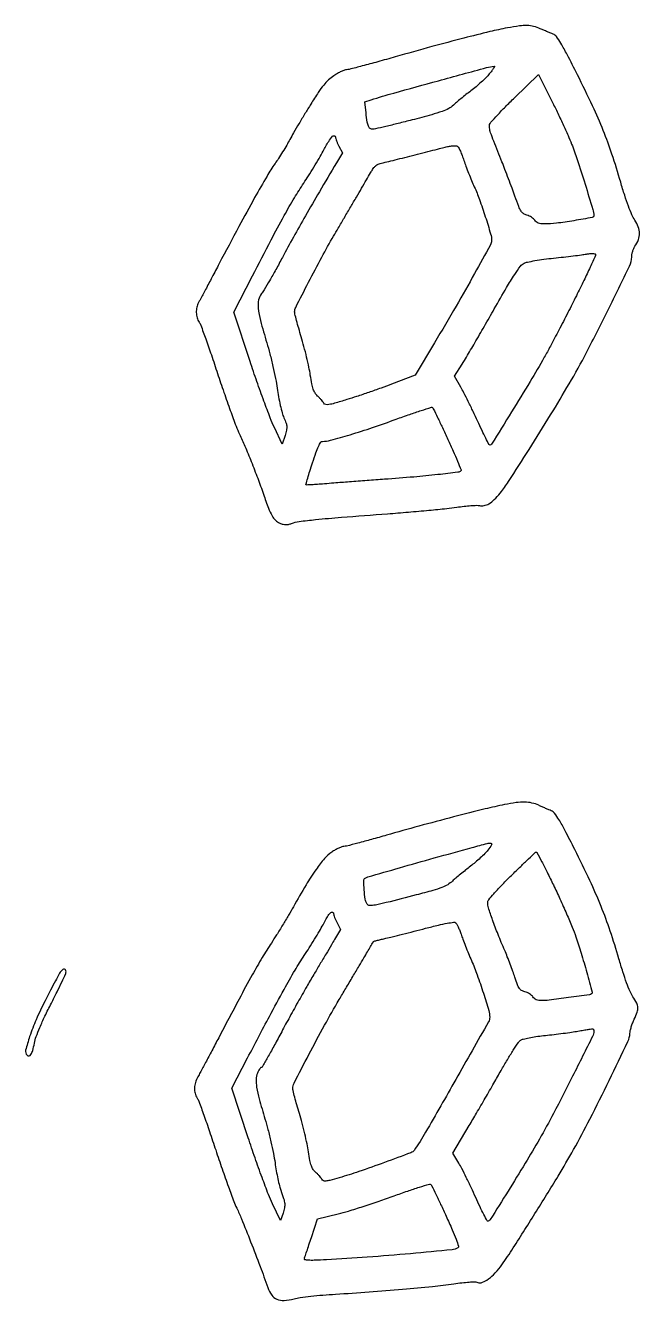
# Model space of a CAD drawing. Extents: x 283 to 3298, y 79 to 3222.
# Drawn here: x 2012 to 2343, y 1261 to 1947 of the extents above; entities that cross this region are included whole.
import ezdxf

# ---------------------------------------------------------------- set-up
doc = ezdxf.new("R2010")
doc.units = 0

msp = doc.modelspace()

# ---------------------------------------------------------------- linework, layer by layer
for points in [[(2271.5, 1945.516889, 0.01313), (2262.067114, 1943.503964, 0.0041), (2248.028673, 1939.998538, 0.003677), (2230.878867, 1935.431708, 0.002404), (2211.164862, 1929.924467, -0.001943), (2201.699767, 1927.270926, -0.002911), (2193.412268, 1925.034062, -0.001207), (2186.303816, 1923.178106, -0.063328), (2184.903247, 1923, 0.092875), (2183.859409, 1922.804421, 0.018204), (2182.09764, 1922.045312, 0.018743), (2180.082142, 1920.994163, 0.016409), (2178.057511, 1919.75, 0.040784), (2175.217899, 1917.521666, 0.035758), (2172.639915, 1914.767818, 0.024295), (2169.739439, 1910.8094, 0.007248), (2165.701678, 1904.5, 0.002835), (2162.57644, 1899.392524, 0.002413), (2159.335409, 1893.96875, 0.002432), (2156.433509, 1889.003869, 0.006876), (2154.472123, 1885.5, -0.008719), (2152.712669, 1882.383884, -0.005447), (2150.54921, 1878.79375, -0.005465), (2148.339349, 1875.301345, -0.009894), (2146.443838, 1872.5, 0.021469), (2142.135492, 1865.803943, 0.004965), (2135.486481, 1854.160731, 0.004283), (2127.008777, 1838.656186, 0.002064), (2116.398026, 1818.651439, -0.000407), (2112.516225, 1811.274026, -0.000575), (2109.044688, 1804.707657, -0.000328), (2106.103905, 1799.169439, -0.008101), (2105.264742, 1797.651439, 0.078791), (2104.329259, 1795.195525, 0.059221), (2104.073672, 1792.31116, 0.059846), (2104.499675, 1789.482375, 0.085707), (2105.577813, 1787.192369, -0.064614), (2106.477085, 1785.473281, -0.002114), (2109.135946, 1778.159535, -0.004015), (2112.172875, 1769.475797, -0.002778), (2115.474954, 1759.605584, 0.003568), (2118.919035, 1749.36477, 0.003983), (2122.38788, 1739.543791, 0.003678), (2125.471263, 1731.222392, 0.020958), (2127.325861, 1726.885721, -0.011315), (2130.223554, 1720.455742, -0.005503), (2133.646641, 1712.12258, -0.005346), (2137.121355, 1703.112338, -0.006282), (2140.214547, 1694.5, 0.007836), (2142.933186, 1687.003814, 0.038349), (2144.853263, 1682.927932, 0.070628), (2146.724639, 1680.506354, 0.095071), (2149.033621, 1678.986074, 0.030438), (2150.786882, 1678.381929, 0.061725), (2152.227669, 1678.167578, 0.063155), (2153.655755, 1678.313381, 0.033272), (2155.364755, 1678.831578, -0.057513), (2159.441972, 1679.855417, -0.007649), (2168.277986, 1680.88348, -0.005424), (2182.209302, 1682.136225, -0.001094), (2207, 1684.040031, 0.002373), (2218.246684, 1684.932669, 0.002495), (2229.299164, 1685.918268, 0.002388), (2238.827173, 1686.861784, 0.011174), (2244.295025, 1687.553434, -0.008631), (2248.218068, 1688.069955, -0.01053), (2251.904924, 1688.412299, -0.009176), (2255.001769, 1688.577139, -0.070298), (2256.446345, 1688.42411, 0.11592), (2258.9496, 1688.386323, 0.082056), (2261.570195, 1689.431387, 0.059078), (2264.423291, 1691.651292, 0.026036), (2267.650223, 1695.188977, 0.028836), (2272.139937, 1701.349647, 0.002219), (2283.156744, 1718.62549, 0.003352), (2294.796092, 1737.33419, 0.004878), (2304.787829, 1754, 0.012686), (2314.100822, 1770.848458, 0.00547), (2325.69163, 1793.743392, 0.002016), (2337.187611, 1817.320417, 0.104465), (2338.395928, 1822.226866, -0.040062), (2338.559406, 1823.662623, -0.026513), (2338.964523, 1825.272892, -0.026699), (2339.529041, 1826.805741, -0.045946), (2340.178493, 1828, 0.058413), (2342.007729, 1831.57261, 0.090617), (2342.611802, 1834.97366, 0.089611), (2341.975963, 1838.395842, 0.055978), (2340.108881, 1842.032755, -0.044097), (2338.542146, 1844.914406, -0.013377), (2336.681156, 1849.532113, -0.011688), (2334.641785, 1855.428794, -0.006968), (2332.477982, 1862.532755, 0.009869), (2327.802911, 1877.567907, 0.015447), (2323.131648, 1890.282172, 0.014048), (2317.365363, 1903.510146, 0.006555), (2309.191496, 1920.333082, 0.003138), (2303.651459, 1931.194421, 0.015338), (2300.292779, 1937.218435, 0.024007), (2297.894653, 1940.82112, 0.142058), (2296.114708, 1942.18344, -0.005335), (2294.817574, 1942.704104, -0.002005), (2293.011775, 1943.459911, -0.001986), (2291.052256, 1944.298502, -0.002414), (2289.223249, 1945.100358, 0.04259), (2285.635842, 1946.340666, 0.056121), (2282.20881, 1946.808317, 0.040272), (2277.974673, 1946.5667, 0.011621)], [(2261.78707, 1920.75, -0.025078), (2260.007851, 1918.782221, -0.010803), (2257.452813, 1916.334603, -0.010658), (2254.615123, 1913.840682, -0.013866), (2251.907585, 1911.686947, 0.005682), (2249.2285, 1909.62652, 0.00499), (2246.477317, 1907.415621, 0.00502), (2244.034034, 1905.370331, 0.014986), (2242.41945, 1903.905017, -0.070789), (2239.952825, 1902.123143, -0.0354), (2236.42103, 1900.573461, -0.018808), (2230.75905, 1898.790305, -0.003461), (2220.174232, 1895.96807, -0.002239), (2212.693359, 1894.064504, -0.003263), (2206.081708, 1892.459371, -0.001624), (2200.458341, 1891.15223, -0.056346), (2199.111771, 1891, -0.143757), (2197.674323, 1891.422008, -0.152461), (2196.732654, 1892.546628, -0.061884), (2196.088089, 1894.867616, -0.008654), (2195.441237, 1899.816622), (2194.767882, 1905.76829), (2198.133941, 1906.834865, -0.008728), (2210.372057, 1910.478847, -0.001397), (2234.42833, 1917.114557, -0.000479), (2260.352097, 1924.160874, -0.040393), (2264.379485, 1924.909131, -0.589596), (2264.523786, 1924.70191, -0.025054), (2263.98075, 1923.72487, -0.021213), (2263.057797, 1922.375215, -0.010688)], [(2306.090652, 1883, -0.016154), (2309.12473, 1874.677716, -0.004541), (2313.319337, 1861.501798, -0.002149), (2317.471166, 1847.829992, -0.070127), (2317.988657, 1844.417616, -0.365948), (2317.216236, 1843.483907, -0.003102), (2307.296045, 1841.762388, -0.010063), (2297.850581, 1840.378319, -0.032079), (2291.490547, 1839.98837, -0.027687), (2289.550352, 1840.101535, -0.062018), (2288.117947, 1840.448273, -0.080314), (2287.054944, 1841.059254, -0.08284), (2286.25174, 1841.968508, 0.072865), (2285.563237, 1842.779785, 0.036965), (2284.492997, 1843.589521, 0.035741), (2283.241645, 1844.276975, 0.044369), (2281.990856, 1844.722564, -0.088098), (2280.196521, 1845.543944, -0.102222), (2278.902023, 1846.900404, -0.047541), (2277.642111, 1849.422527, -0.006345), (2275.569303, 1855.004056, 0.003032), (2274.009043, 1859.292262, 0.001832), (2272.111253, 1864.354316, 0.001835), (2270.189363, 1869.368468, 0.003221), (2268.557674, 1873.5, -0.001322), (2264.136027, 1884.572593, -0.014534), (2262.50434, 1889.06743, -0.037546), (2261.856949, 1891.666736, -0.109948), (2261.948648, 1893.5, -0.115749), (2262.623845, 1894.737506, -0.004574), (2266.122239, 1898.575897, -0.007879), (2270.406634, 1903.047726, -0.005466), (2275.382379, 1907.971138), (2288.264758, 1920.442276), (2295.270004, 1906.471138, -0.0046), (2298.231536, 1900.426553, -0.003599), (2301.338233, 1893.813397, -0.003638), (2304.141036, 1887.615593, -0.008881)], [(2179, 1886.711442, 0.075855), (2179.109035, 1885.996867, 0.014169), (2179.541321, 1884.739627, 0.01488), (2180.137321, 1883.286671, 0.013115), (2180.842796, 1881.808346), (2182.685593, 1878.193808), (2179.494617, 1872.846904, 0.001707), (2170.296466, 1857.313891, 0.002984), (2162.797539, 1844.37497, 0.003479), (2156.35921, 1832.92745, 0.004101), (2150.429637, 1822, -0.003747), (2146.889509, 1815.464936, -0.004733), (2143.51325, 1809.477113, -0.00378), (2140.599479, 1804.509168, -0.037739), (2139.21243, 1802.539107, 0.122064), (2137.582582, 1799.130016, 0.077274), (2137.366586, 1794.707065, 0.039271), (2138.615674, 1787.993344, 0.007515), (2142.015134, 1776.058134, -0.010045), (2143.677887, 1770.106206, -0.006981), (2145.326258, 1763.3224, -0.007044), (2146.726355, 1756.763794, -0.014413), (2147.602649, 1751.578255, 0.011031), (2148.344954, 1746.997258, 0.010391), (2149.30168, 1742.360646, 0.01041), (2150.320134, 1738.288698, 0.035102), (2151.224682, 1735.699349, -0.015901), (2152.393062, 1732.726376, -0.06971), (2152.773436, 1730.882747, -0.073458), (2152.622294, 1729.052262, -0.018832), (2151.837377, 1726.179228), (2150.367575, 1721.5), (2146.083919, 1730.5, -0.018882), (2143.889834, 1735.597239, -0.00401), (2140.478692, 1744.640625, -0.00419), (2136.69431, 1755.19451, -0.003972), (2133.017641, 1766), (2124.235017, 1792.5), (2134.271784, 1812, -0.001851), (2144.334064, 1831.37294, -0.005595), (2151.384707, 1844.467057, -0.00808), (2156.928102, 1854.119891, -0.013654), (2161.920902, 1862, 0.007399), (2164.453161, 1865.88822, 0.004446), (2167.348776, 1870.573437, 0.004451), (2170.146228, 1875.285282, 0.007746), (2172.371143, 1879.25, -0.009857), (2175.32509, 1884.462148, -0.047801), (2177.328231, 1887.204618, -0.285208), (2178.384152, 1887.518288, -0.338031)], [(2248.09614, 1874.174317, 0.009505), (2249.185577, 1871.080843, 0.004927), (2250.657422, 1867.257456, 0.004896), (2252.247406, 1863.357468, 0.007418), (2253.713637, 1860, -0.02045), (2256.462288, 1853.23027, -0.008519), (2259.63681, 1843.893864, -0.005754), (2262.478391, 1834.681916, -0.072049), (2263, 1831.080882, -0.126645), (2262.397524, 1828.74043, -0.001227), (2253.847831, 1813.323869, -0.004029), (2243.895405, 1795.814492, -0.002741), (2232.302877, 1776.047586), (2221.938701, 1758.595173), (2209.219351, 1753.770675, -0.004593), (2203.517523, 1751.667655, -0.002964), (2196.876344, 1749.331569, -0.002979), (2190.355167, 1747.124428, -0.005613), (2185.061821, 1745.433654, -0.003897), (2178.513628, 1743.478505, -0.031085), (2175.437094, 1742.789863, -0.081128), (2173.715946, 1742.796482, -0.227519), (2172.755609, 1743.472219, 0.039284), (2172.251028, 1744.227895, 0.012669), (2171.390538, 1745.26499, 0.012548), (2170.371274, 1746.374503, 0.013752), (2169.327497, 1747.397146, -0.0647), (2167.965019, 1749.034885, -0.058098), (2167.006818, 1751.025508, -0.036664), (2166.243536, 1753.903307, -0.009496), (2165.445951, 1758.635493, 0.014573), (2164.689533, 1762.861217, 0.006618), (2163.466256, 1768.344307, 0.006546), (2162.023025, 1774.096357, 0.008926), (2160.562242, 1779.238742, -0.003683), (2159.197657, 1783.857655, -0.005094), (2158.046409, 1788.022138, -0.003263), (2157.139309, 1791.53076, -0.061695), (2157, 1792.655471, -0.117624), (2157.578698, 1795.081387, -0.001643), (2164.476025, 1808.605067, -0.00518), (2171.601594, 1822.117429, -0.008263), (2178.000896, 1833.5, -0.000007), (2180.511218, 1837.797218, -0.000003), (2183.773414, 1843.38125, -0.000003), (2187.200916, 1849.248074, -0.000004), (2190.269289, 1854.5, 0.000075), (2193.0717, 1859.29825, 0.000091), (2195.693698, 1863.791022, 0.000076), (2197.89812, 1867.57119, 0.000642), (2198.89014, 1869.277947, -0.051868), (2199.690566, 1870.378378, -0.041044), (2200.761479, 1871.388609, -0.042364), (2201.925377, 1872.167109, -0.076403), (2203, 1872.562231, 0.009704), (2204.606657, 1872.920226, 0.000817), (2208.73125, 1873.930811, 0.001086), (2213.647241, 1875.155159, 0.00084), (2219, 1876.510201, -0.000161), (2224.571875, 1877.928763, -0.00016), (2230.15, 1879.3451, -0.000157), (2235.023872, 1880.57933, -0.000633), (2238, 1881.327988, -0.015632), (2240.390066, 1881.847201, -0.028949), (2242.360088, 1882.094285, -0.034205), (2243.868353, 1882.09203, -0.148791), (2244.693655, 1881.776388, -0.110748), (2245.274088, 1881.072391, -0.012016), (2246.185518, 1879.160582, -0.014263), (2247.163019, 1876.798083, -0.011047)], [(2308.638214, 1801.33785, -0.0027), (2304.085056, 1792.288498, -0.002297), (2299.184511, 1782.786448, -0.002315), (2294.644041, 1774.178428, -0.00654), (2291.366742, 1768.2232, -0.006564), (2283.727123, 1755.163507, -0.003282), (2273.740016, 1738.837248, -0.000364), (2262.964106, 1721.506682, -0.259016), (2262.051634, 1721, -0.280248), (2261.689535, 1721.220253, -0.001757), (2259.879679, 1724.745312, -0.006324), (2257.849473, 1728.861956, -0.003907), (2255.561954, 1733.75, 0.003931), (2253.080011, 1739.052818, 0.003664), (2250.456845, 1744.442585, 0.003651), (2248.055832, 1749.197814, 0.012405), (2246.391815, 1752.246034), (2243.067449, 1757.992068), (2247.169098, 1764.533795, 0.007132), (2249.513054, 1768.39342, 0.001155), (2253.945583, 1775.972485, 0.001275), (2259.120894, 1784.921131, 0.001121), (2264.478219, 1794.287761, -0.003101), (2271.095823, 1805.752226, -0.011858), (2275.431328, 1812.769584, -0.01509), (2278.555318, 1817.264988, -0.119917), (2280.485183, 1818.872786, -0.06342), (2282.26888, 1819.48224, -0.007847), (2286.3127, 1820.246868, -0.009163), (2291.16838, 1820.99494, -0.007463), (2296.392337, 1821.622768, 0.00221), (2301.740602, 1822.208605, 0.002354), (2306.971499, 1822.829953, 0.002237), (2311.4664, 1823.405777, 0.01093), (2314, 1823.798402, -0.017946), (2315.840337, 1824.05721, -0.032902), (2317.353023, 1824.114789, -0.037893), (2318.464728, 1823.999335, -0.257075), (2318.87845, 1823.663072, -0.205404), (2318.864009, 1822.94517, -0.001192), (2316.026491, 1816.719858, -0.004723), (2312.68158, 1809.605567, -0.002955)], [(2239.463726, 1724.078856, -0.003627), (2242.318672, 1717.752114, -0.005914), (2244.637886, 1712.339413, -0.001492), (2246.577392, 1707.621022, -0.301795), (2246.482048, 1707.148714, -0.167525), (2244.829459, 1706.343419, -0.002553), (2234.100514, 1705.089376, -0.006287), (2221.159174, 1703.808209, -0.003544), (2205.430355, 1702.562799, 0.000424), (2195.954672, 1701.871985, 0.000419), (2186.445167, 1701.162577, 0.000411), (2178.121967, 1700.527763, 0.001623), (2173, 1700.116144, -0.002866), (2169.333681, 1699.830676, -0.004544), (2166.190161, 1699.632733, -0.00122), (2163.456681, 1699.492227, -0.178675), (2163.157995, 1699.586163, -0.307396), (2163.070974, 1699.852302, -0.001119), (2164.035494, 1703.173033, -0.005128), (2165.189529, 1706.968532, -0.003132), (2166.625489, 1711.425338, -0.006735), (2168.490636, 1716.845367, -0.022682), (2169.916732, 1720.312216, -0.029676), (2171.090067, 1722.486042, -0.259745), (2172.012668, 1723, 0.06684), (2176.37654, 1723.585984, 0.006267), (2186.809696, 1726.580417, 0.008118), (2198.983173, 1730.456683, 0.006934), (2211.685879, 1734.926835, -0.004124), (2218.949699, 1737.52897, -0.006652), (2225.181651, 1739.611049, -0.001962), (2230.577502, 1741.311039, -0.272971), (2231.209102, 1741.16204, -0.088341), (2231.643498, 1740.566181, -0.000899), (2233.926402, 1735.863254, -0.002881), (2236.520434, 1730.414915, -0.001862)], [(2270, 1527.497347, 0.010806), (2259.496627, 1525.135527, 0.002749), (2242.569129, 1520.843982, 0.002879), (2223.876522, 1515.880376, 0.003546), (2206.50105, 1511.026703, -0.002278), (2198.309674, 1508.716121, -0.003342), (2191.082733, 1506.764998, -0.001606), (2184.924908, 1505.167721, -0.060446), (2183.50105, 1504.981803, 0.087847), (2182.445309, 1504.784956, 0.020091), (2180.765933, 1504.075407, 0.020178), (2178.869619, 1503.087477, 0.018446), (2177, 1501.921755, 0.066634), (2173.09672, 1498.446279, 0.024445), (2168.551335, 1492.606023, 0.01829), (2163.124869, 1484.248992, 0.007425), (2156.327808, 1472.5, -0.005709), (2153.735456, 1467.983318, -0.003371), (2150.542405, 1462.646875, -0.003372), (2147.281663, 1457.360411, -0.005771), (2144.480783, 1453, 0.011333), (2139.537603, 1445.112913, 0.007429), (2134.186682, 1435.817627, 0.004743), (2127.127337, 1422.833481, 0.001262), (2116.122492, 1402, -0.000569), (2112.460303, 1395.043707, -0.000718), (2109.055816, 1388.617083, -0.000568), (2106.185913, 1383.233093, -0.005788), (2104.96745, 1381.015602, 0.050692), (2103.612568, 1377.921351, 0.068744), (2103.084601, 1374.92045, 0.075389), (2103.405308, 1372.109735, 0.079149), (2104.545166, 1369.571413, -0.057397), (2105.437681, 1367.794048, -0.001924), (2108.117117, 1360.381408, -0.003623), (2111.187411, 1351.583359, -0.002514), (2114.535194, 1341.597833, 0.003118), (2117.978183, 1331.369311, 0.003777), (2121.33965, 1321.820497, 0.003206), (2124.279473, 1313.827597, 0.02585), (2125.840554, 1310.241237, -0.01965), (2128.393103, 1304.570238, -0.002545), (2133.305111, 1292.220499, -0.003229), (2138.410109, 1278.941068, -0.005327), (2142.531049, 1267.648166, 0.067904), (2144.645577, 1263.534896, 0.138945), (2147.433041, 1261.261213, 0.121157), (2151.277928, 1260.613206, 0.04534), (2156.711479, 1261.516792, -0.029571), (2159.961591, 1262.163055, -0.006401), (2165.646497, 1262.873676, -0.006656), (2172.258496, 1263.525349, -0.006322), (2179, 1264.013521, 0.003459), (2197.09723, 1265.219885, 0.003487), (2215.126791, 1266.673586, 0.003634), (2231.17001, 1268.197399, 0.009408), (2242.706227, 1269.597563, -0.006577), (2247.07725, 1270.153209, -0.009664), (2250.932977, 1270.516564, -0.005504), (2254.164786, 1270.722464, -0.152719), (2254.975778, 1270.51497, 0.20663), (2257.352053, 1270.165426, 0.078537), (2260.478691, 1271.55505, 0.056442), (2264.039357, 1274.480305, 0.031073), (2267.710361, 1278.767156, 0.019341), (2273.892068, 1287.661735, 0.002464), (2286.347937, 1307.364371, 0.003075), (2298.81445, 1327.576207, 0.008863), (2307.12093, 1341.792206, 0.009661), (2315.939028, 1358.254921, 0.005099), (2326.277034, 1379.004313, 0.001835), (2336.371971, 1399.990077, 0.098436), (2337.457483, 1404.268911, -0.042572), (2337.672174, 1405.822674, -0.017694), (2338.212668, 1407.872743, -0.017354), (2338.949952, 1410.040293, -0.021459), (2339.791208, 1412, 0.022963), (2341.435103, 1415.861451, 0.104357), (2341.794979, 1418.265376, 0.106996), (2341.14825, 1420.579271, 0.024751), (2339.073363, 1424.078555, -0.045323), (2337.56115, 1426.885725, -0.012361), (2335.697252, 1431.568379, -0.01116), (2333.654359, 1437.498191, -0.007049), (2331.523993, 1444.5, 0.010969), (2326.855797, 1459.421805, 0.014668), (2321.931801, 1472.726294, 0.013433), (2315.897273, 1486.585309, 0.007268), (2307.770949, 1503.319779, 0.003333), (2302.483835, 1513.644524, 0.016079), (2299.251618, 1519.394739, 0.025628), (2296.92404, 1522.830104, 0.137859), (2295.143905, 1524.183572, -0.005972), (2293.84539, 1524.714338, -0.002351), (2292.069472, 1525.474981, -0.002327), (2290.157517, 1526.315144, -0.002905), (2288.390469, 1527.113793, 0.052113), (2284.751938, 1528.344517, 0.050338), (2280.894481, 1528.815298, 0.038958), (2276.229685, 1528.549003, 0.016169)], [(2260.987403, 1502.984095, -0.026985), (2259.338983, 1501.119006, -0.011317), (2256.933511, 1498.784634, -0.011158), (2254.242322, 1496.398204, -0.014241), (2251.653373, 1494.327416, 0.005928), (2249.038251, 1492.306053, 0.004744), (2246.268177, 1490.068876, 0.004797), (2243.744516, 1487.949892, 0.012116), (2241.961696, 1486.347089, -0.053995), (2239.381822, 1484.391451, -0.043655), (2236.255896, 1482.867995, -0.023763), (2231.463411, 1481.286647, -0.004364), (2222.461696, 1478.868175, -0.001179), (2206.316223, 1474.721746, -0.016518), (2200.461481, 1473.437119, -0.048955), (2197.42384, 1473.177904, -0.256545), (2196.015544, 1473.974849, -0.098321), (2195.018222, 1476.644181, -0.020898), (2194.422629, 1481.593623, -0.014832), (2194.181017, 1486.591318, -0.264916), (2194.923495, 1487.952717, -0.068674), (2196.43811, 1488.62265, -0.000302), (2213.515663, 1493.50948, -0.001533), (2232.179674, 1498.77625, -0.001194), (2252.5, 1504.390927, -0.002905), (2260.697744, 1506.583858, -0.105346), (2262.638094, 1506.672509, -0.535561), (2263.009879, 1505.846986, -0.027414)], [(2296.260444, 1484.25, -0.005597), (2299.80926, 1476.7121, -0.004872), (2303.360161, 1468.740859, -0.004905), (2306.431799, 1461.466066, -0.014395), (2308.352158, 1456.378455, -0.009609), (2311.202437, 1447.568981, -0.006002), (2314.21732, 1437.150916, -0.001119), (2317.145782, 1426.463793, -0.302956), (2316.858473, 1425.605775, -0.131303), (2315.699517, 1425.118185, -0.000823), (2304.42111, 1423.580799, -0.002545), (2293.974158, 1422.228352, -0.031752), (2289.990547, 1421.98837, -0.035846), (2288.349914, 1422.111606, -0.062373), (2287.036637, 1422.476791, -0.074247), (2286.016211, 1423.094064, -0.080247), (2285.25174, 1423.968508, 0.074333), (2284.557859, 1424.781297, 0.036792), (2283.469017, 1425.595735, 0.035488), (2282.191255, 1426.289988, 0.043331), (2280.909222, 1426.743717, -0.067338), (2279.127224, 1427.4721, -0.111919), (2277.94026, 1428.567727, -0.062846), (2276.938045, 1430.507193, -0.010207), (2275.557215, 1434.52521, 0.008399), (2274.46697, 1437.735395, 0.00453), (2273.021994, 1441.65428, 0.00451), (2271.477163, 1445.621499, 0.007077), (2270.070581, 1449, -0.006958), (2266.483443, 1457.610277, -0.00957), (2263.516778, 1465.451724, -0.007527), (2261.291769, 1472.001103, -0.085457), (2260.906287, 1474.698613, -0.160445), (2261.451904, 1476.208625, -0.012979), (2264.176029, 1479.503407, -0.013865), (2268.136504, 1483.801373, -0.005689), (2273.734546, 1489.418898, -0.002014), (2278.67014, 1494.22138, -0.003238), (2282.920489, 1498.271057, -0.000635), (2286.684872, 1501.802481, -0.177069), (2287.079886, 1501.970285, -0.293237), (2287.415122, 1501.77866, -0.000756), (2290.015878, 1496.777209, -0.004161), (2292.921158, 1491.053325, -0.002539)], [(2178, 1468.711442, 0.075855), (2178.109035, 1467.996867, 0.014169), (2178.541321, 1466.739627, 0.01488), (2179.137321, 1465.286671, 0.013115), (2179.842796, 1463.808346), (2181.685593, 1460.193808), (2178.502654, 1454.846904, -0.000215), (2176.767661, 1451.935197, -0.000052), (2173.886032, 1447.105028, -0.000053), (2170.576732, 1441.560632, -0.000052), (2167.256152, 1436, 0.00482), (2163.478774, 1429.535178, 0.002262), (2158.711713, 1421.104687, 0.00224), (2153.79478, 1412.223452, 0.003147), (2149.492004, 1404.25, -0.003097), (2145.717184, 1397.253249, -0.005028), (2142.41349, 1391.360938, -0.001147), (2139.470953, 1386.261452, -0.267399), (2139.017031, 1386, 0.219483), (2138.644257, 1385.828084, 0.028837), (2138.103717, 1385.11543, 0.029135), (2137.529525, 1384.142153, 0.020515), (2136.995319, 1382.988699, 0.090939), (2136.27464, 1379.629257, 0.04804), (2136.557036, 1375.360874, 0.02678), (2137.931657, 1369.084694, 0.005735), (2141.021199, 1358.366135, -0.009722), (2142.641144, 1352.57289, -0.006888), (2144.242327, 1346.014094, -0.006955), (2145.598747, 1339.704649, -0.014597), (2146.440704, 1334.759934, 0.008376), (2147.122925, 1330.428321, 0.0081), (2147.956737, 1326.073168, 0.008044), (2148.814197, 1322.264671, 0.029262), (2149.537335, 1319.893799, -0.011166), (2151.087244, 1315.401451, -0.053084), (2151.636733, 1312.742983, -0.074037), (2151.522569, 1310.46387, -0.034905), (2150.741457, 1307.615317), (2149.378587, 1303.730634), (2145.104384, 1312.615317, -0.019872), (2142.914148, 1317.673204, -0.004125), (2139.495396, 1326.737554, -0.004327), (2135.701603, 1337.335447, -0.004071), (2132.012031, 1348.214652), (2123.193881, 1374.929305), (2131.705573, 1391.214652, -0.001394), (2143.429821, 1413.494986, -0.004652), (2151.302362, 1428.02649, -0.006985), (2157.214053, 1438.357034, -0.014091), (2162.212197, 1446.295299, 0.006316), (2164.895349, 1450.413367, 0.004683), (2167.759997, 1455.028882, 0.004734), (2170.382545, 1459.437523, 0.010636), (2172.268643, 1462.842134, -0.013703), (2174.667798, 1467.11089, -0.058585), (2176.447836, 1469.421229, -0.3197), (2177.436752, 1469.599577, -0.290362)], [(2246.592522, 1457.673039, 0.010884), (2247.510187, 1455.075923, 0.003791), (2248.941044, 1451.37583, 0.003763), (2250.578311, 1447.324999, 0.00438), (2252.197262, 1443.5, -0.015905), (2255.254968, 1435.785078, -0.00848), (2258.567652, 1426.068611, -0.005626), (2261.472693, 1416.689464, -0.072404), (2262, 1413.067116, -0.129601), (2261.343625, 1410.577369, -0.000343), (2243.70189, 1379.493471, -0.00153), (2227.471878, 1351.144912, -0.022263), (2221.265492, 1341.409547, -0.151504), (2219.613023, 1340.132313, -0.001483), (2205.344051, 1334.853669, -0.005465), (2191.555385, 1329.969413, -0.012383), (2181, 1326.649373, -0.004581), (2175.912949, 1325.237046, -0.044206), (2173.70534, 1324.850605, -0.1293), (2172.471151, 1325.065302, -0.166966), (2171.643177, 1325.852704, 0.045587), (2171.143267, 1326.631364, 0.016501), (2170.301147, 1327.641674, 0.016206), (2169.30101, 1328.693404, 0.018567), (2168.277763, 1329.629592, -0.071048), (2166.934802, 1331.145211, -0.062101), (2165.995466, 1333.045094, -0.037698), (2165.246137, 1335.864512, -0.009106), (2164.446828, 1340.629592, 0.014566), (2163.690057, 1344.857628, 0.006619), (2162.466514, 1350.342573, 0.006547), (2161.023089, 1356.095934, 0.008931), (2159.562242, 1361.238742, -0.00368), (2158.197656, 1365.857556, -0.005091), (2157.046409, 1370.021735, -0.003259), (2156.139238, 1373.530155, -0.061706), (2156, 1374.6541, -0.118995), (2156.70353, 1377.568384, -0.001841), (2164.682477, 1392.99108, -0.005482), (2173.102103, 1408.697604, -0.007691), (2180.986132, 1422.517824, 0.000038), (2184.517621, 1428.493877, 0.000031), (2188.295939, 1434.889611, 0.000031), (2191.77264, 1440.77644, 0.000081), (2194.265753, 1445, -0.000592), (2196.207013, 1448.281012, -0.000929), (2197.884259, 1451.096222, -0.000226), (2199.35824, 1453.557307, -0.036568), (2199.540923, 1453.816926, -0.156285), (2199.787229, 1453.976352, -0.002021), (2201.589498, 1454.456469, -0.005623), (2203.697778, 1454.983725, -0.003631), (2206.150259, 1455.549049, 0.005327), (2209.554789, 1456.346, 0.001369), (2215.037124, 1457.707032, 0.001394), (2221.283331, 1459.294399, 0.001417), (2227.486759, 1460.908075, -0.004959), (2234.358164, 1462.643638, -0.014464), (2239.14381, 1463.656461, -0.013818), (2242.553117, 1464.178707, -0.207162), (2243.681954, 1463.848991, -0.09413), (2244.250281, 1463.160902, -0.015565), (2245.035414, 1461.621103, -0.016619), (2245.852237, 1459.727112, -0.014015)], [(2031.188474, 1437.727098, 0.048463), (2030.529204, 1436.754863, 0.001537), (2028.255259, 1432.552089, 0.002968), (2025.615964, 1427.567279, 0.002053), (2022.686535, 1421.897527, 0.014892), (2017.855869, 1411.716249, 0.023036), (2014.362161, 1402.632413, 0.019647), (2012.227949, 1395.260809, 0.262791), (2012.956311, 1392.643689, 0.237678), (2014.076099, 1392.274217, 0.220308), (2015.091821, 1392.942133, 0.07435), (2016.018286, 1395.091374, 0.01608), (2016.929142, 1399.045361, -0.038377), (2017.914963, 1402.593941, -0.013188), (2019.864243, 1407.559657, -0.011396), (2022.583611, 1413.596623, -0.006889), (2026.064038, 1420.624958, 0.003531), (2029.10516, 1426.663819, 0.005281), (2031.668811, 1431.98601, 0.00237), (2033.780429, 1436.54699, 0.107625), (2034, 1437.555244, 0.121703), (2033.757113, 1438.538335, 0.262095), (2033.12312, 1438.948029, 0.174419), (2032.202291, 1438.678933, 0.062178)], [(2318, 1405.577549, -0.11613), (2317.332911, 1402.744127, -0.000878), (2306.601363, 1381.310924, -0.003657), (2296.343953, 1361.280573, -0.010327), (2288.790001, 1347.493883, -0.005599), (2281.084189, 1334.43495, -0.003588), (2271.858968, 1319.437666, -0.000597), (2262.283081, 1304.158347, -0.168377), (2261.118791, 1303.224236, -0.371502), (2260.680788, 1303.393558, -0.003132), (2258.855065, 1306.864345, -0.008864), (2256.79597, 1311.017643, -0.005363), (2254.498505, 1316.003338, 0.004736), (2252.019983, 1321.399736, 0.004556), (2249.408109, 1326.818667, 0.004511), (2247.019586, 1331.552753, 0.016472), (2245.380053, 1334.489114), (2242.108512, 1339.920024), (2250.932483, 1354.710012, 0.002023), (2254.916989, 1361.450323, 0.001194), (2259.622841, 1369.529089, 0.001195), (2264.283287, 1377.618535, 0.002049), (2268.125572, 1384.389014, -0.006494), (2271.489677, 1390.196009, -0.008918), (2274.67459, 1395.322628, -0.006179), (2277.456306, 1399.512535, -0.098393), (2278.667721, 1400.701852, -0.08442), (2280.067622, 1401.312957, -0.011781), (2283.164627, 1402.004202, -0.013194), (2286.904586, 1402.64485, -0.010853), (2290.924849, 1403.135974, 0.004296), (2295.35124, 1403.617892, 0.003023), (2300.321992, 1404.232828, 0.00305), (2305.071409, 1404.879049, 0.006395), (2308.754474, 1405.451231, -0.000052), (2311.776634, 1405.960079, -0.000075), (2314.445064, 1406.408668, -0.000038), (2316.711664, 1406.789179, -0.00128), (2317.25, 1406.878095, -0.19536), (2317.535568, 1406.812817, -0.109714), (2317.779687, 1406.546346, -0.079627), (2317.944847, 1406.11306, -0.05136)], [(2238.526363, 1306.008773, -0.004626), (2241.802431, 1298.685409, -0.013362), (2243.887929, 1293.533955, -0.01), (2245.210697, 1289.769975, -0.346767), (2244.909572, 1288.944112, -0.114901), (2241.74001, 1287.876927, -0.001314), (2219.385059, 1285.78402, -0.004454), (2196.09919, 1283.874666, -0.005316), (2174.116907, 1282.503994, -0.003699), (2167.585585, 1282.214839, -0.023459), (2164.261736, 1282.248289, -0.05591), (2162.552176, 1282.539418, -0.437655), (2162.229542, 1283.181975, 0.00921), (2162.551989, 1284.089687, 0.000469), (2163.542357, 1287.058605, 0.000749), (2164.711052, 1290.590741, 0.000543), (2166.002574, 1294.528169), (2169.279879, 1304.556338), (2180.38994, 1307.253149, 0.013246), (2185.948853, 1308.759481, 0.004702), (2193.81767, 1311.198038, 0.004662), (2202.411182, 1314.038626, 0.005475), (2210.5, 1316.895547, -0.004384), (2217.838667, 1319.505544, -0.007054), (2224.142065, 1321.586199, -0.002203), (2229.58534, 1323.271842, -0.271802), (2230.26022, 1323.110346, -0.087922), (2230.723524, 1322.474569, -0.001026), (2233.001991, 1317.785309, -0.003083), (2235.594621, 1312.33599, -0.002004)]]:
    msp.add_lwpolyline(points, format="xyb", close=True)

doc.saveas('drawing.dxf')
